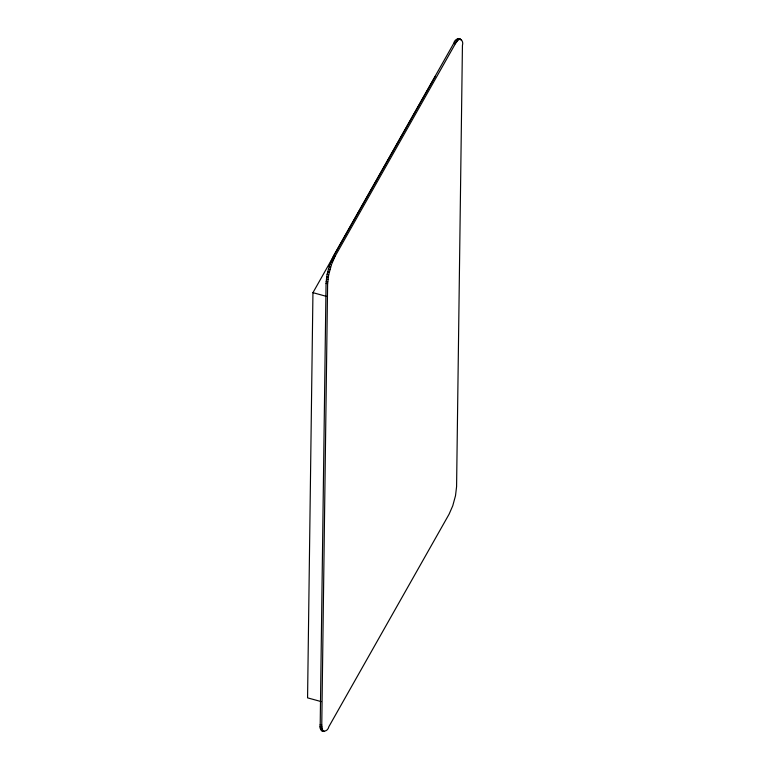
<?xml version="1.0" encoding="UTF-8"?>
<svg xmlns="http://www.w3.org/2000/svg" width="770" height="770" viewBox="0 0 770 770"><rect width="100%" height="100%" fill="white"/><g stroke="black" fill="none" stroke-linecap="round" stroke-linejoin="round"><path stroke-width="1.16" d="M435.387 76.249L312.947 292.667L307.567 697.861L321.263 701.614M320.204 724.503L326.056 283.341L327.125 274.293L329.868 264.216L333.554 255.804L453.751 43.341C455.436 36.142 464.541 38.259 462.433 45.497L456.581 486.659L455.503 495.707L452.76 505.784L449.083 514.196L328.877 726.659C327.192 733.858 318.087 731.741 320.204 724.503L321.764 724.936L322.245 729.556L323.766 731.5M321.764 724.936L327.616 283.764L328.694 274.726L331.437 264.649L335.114 256.237L455.32 43.774L458.102 39.944L460.431 38.933M322.207 731.067L322.9 731.057M458.16 38.51L459.728 38.943M459.979 39.482L461.548 39.905M457.38 38.846L458.949 39.28M456.533 39.52L458.102 39.944M455.638 40.502L457.207 40.935M454.704 41.782L456.273 42.215M453.751 43.341L455.32 43.774M333.554 255.804L335.114 256.237M332.592 257.613L334.161 258.046M331.649 259.644L333.217 260.077M330.744 261.858L332.303 262.291M329.868 264.216L331.437 264.649M329.06 266.68L330.628 267.113M328.328 269.211L329.897 269.644M327.683 271.762L329.252 272.195M327.125 274.293L328.694 274.726M326.682 276.757L328.251 277.19M326.355 279.115L327.924 279.539M326.143 281.32L327.712 281.753M326.056 283.341L327.616 283.764M312.947 292.667L326.644 296.431M320.233 726.303L321.802 726.736M320.397 727.852L321.966 728.285M320.686 729.123L322.245 729.556M321.08 730.095L322.649 730.518M321.591 730.749L324.468 731.49M458.862 38.5L459.469 38.827"/></g></svg>
